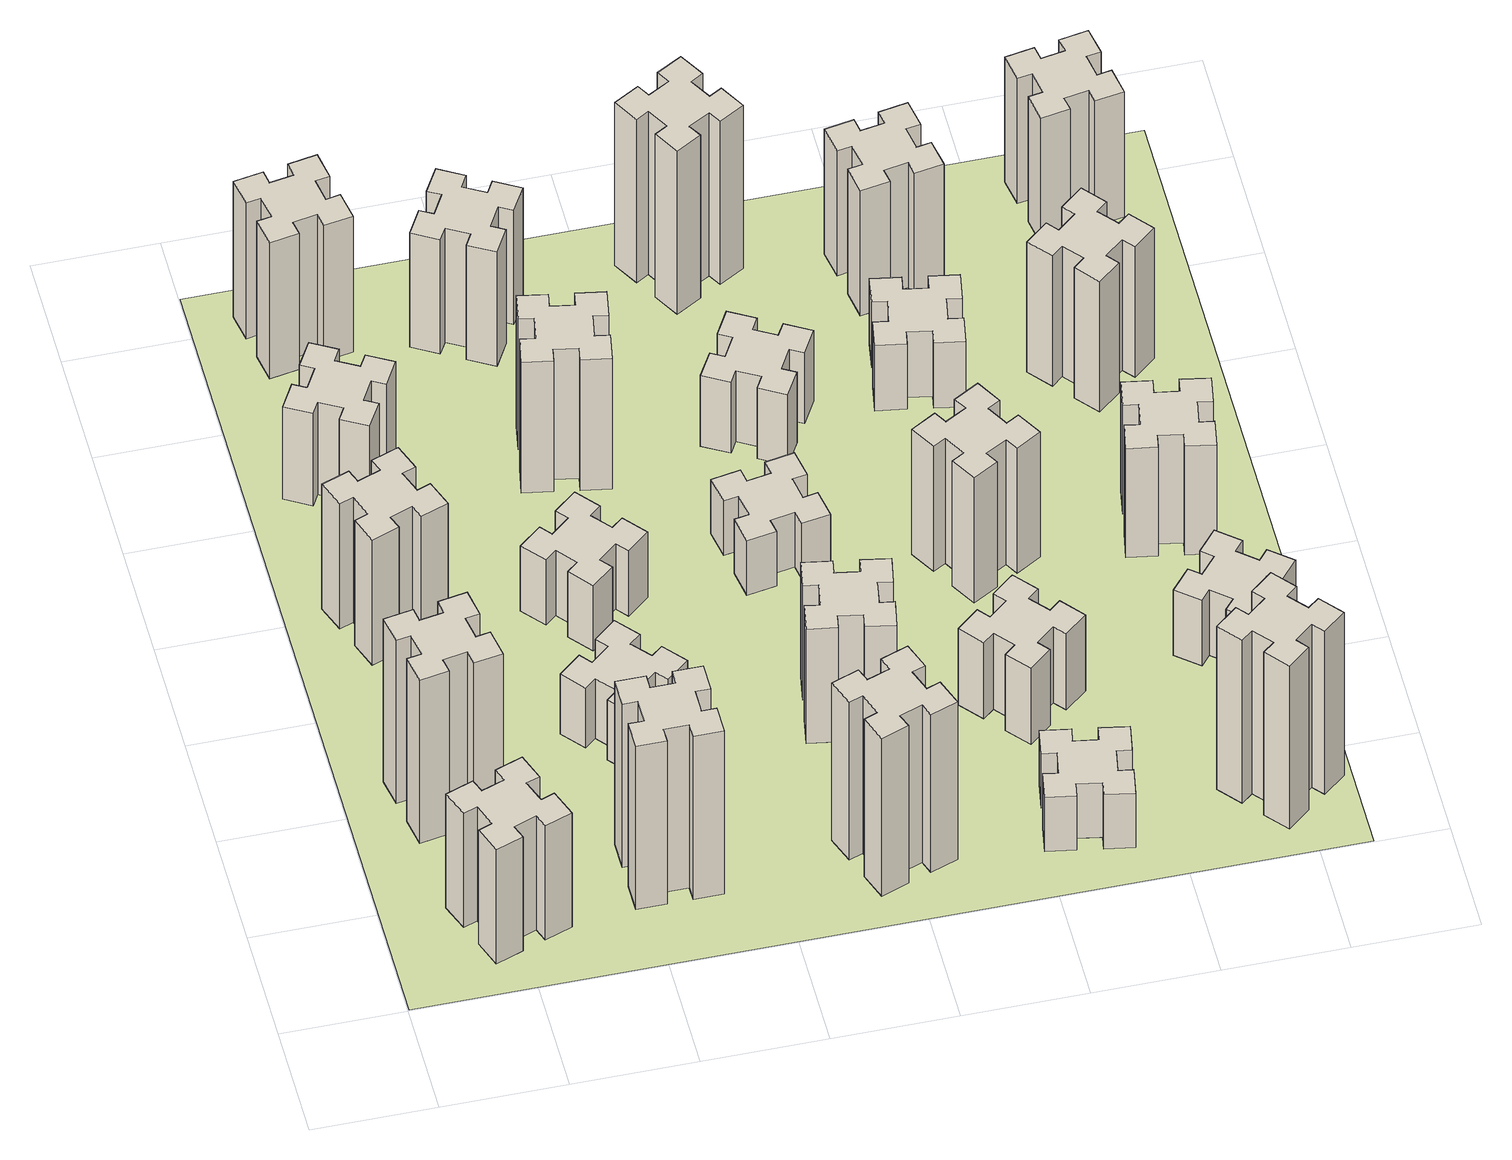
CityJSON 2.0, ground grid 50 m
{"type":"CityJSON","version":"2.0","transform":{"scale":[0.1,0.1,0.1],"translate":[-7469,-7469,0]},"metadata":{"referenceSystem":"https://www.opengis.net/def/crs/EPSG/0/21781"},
"CityObjects":{
"building1":{"type":"Building","attributes":{"class":"1000","function":"1000","usage":"1000","yearOfConstruction":2016,"roofType":"1000","measuredHeight":63,"storeysAboveGround":30,"storeysBelowGround":0},"geometry":[{"type":"Solid","lod":"1","boundaries":[[[[0,1,2,3,4,5,6,7,8,9,10,11,12,13,14,15,16,17,18,19]],[[17,16,20,21]],[[16,15,22,20]],[[15,14,23,22]],[[14,13,24,23]],[[13,12,25,24]],[[12,11,26,25]],[[11,10,27,26]],[[10,9,28,27]],[[9,8,29,28]],[[8,7,30,29]],[[7,6,31,30]],[[6,5,32,31]],[[5,4,33,32]],[[4,3,34,33]],[[3,2,35,34]],[[2,1,36,35]],[[1,0,37,36]],[[0,19,38,37]],[[19,18,39,38]],[[18,17,21,39]],[[24,25,26,27,28,29,30,31,32,33,34,35,36,37,38,39,21,20,22,23]]]]}]},
"building2":{"type":"Building","attributes":{"class":"1000","function":"1000","usage":"1000","yearOfConstruction":2016,"roofType":"1000","measuredHeight":90,"storeysAboveGround":30,"storeysBelowGround":0},"geometry":[{"type":"Solid","lod":"1","boundaries":[[[[40,41,42,43,44,45,46,47,48,49,50,51,52,53,54,55,56,57,58,59]],[[57,56,60,61]],[[56,55,62,60]],[[55,54,63,62]],[[54,53,64,63]],[[53,52,65,64]],[[52,51,66,65]],[[51,50,67,66]],[[50,49,68,67]],[[49,48,69,68]],[[48,47,70,69]],[[47,46,71,70]],[[46,45,72,71]],[[45,44,73,72]],[[44,43,74,73]],[[43,42,75,74]],[[42,41,76,75]],[[41,40,77,76]],[[40,59,78,77]],[[59,58,79,78]],[[58,57,61,79]],[[64,65,66,67,68,69,70,71,72,73,74,75,76,77,78,79,61,60,62,63]]]]}]},
"building3":{"type":"Building","attributes":{"class":"1000","function":"1000","usage":"1000","yearOfConstruction":2016,"roofType":"1000","measuredHeight":69,"storeysAboveGround":30,"storeysBelowGround":0},"geometry":[{"type":"Solid","lod":"1","boundaries":[[[[80,81,82,83,84,85,86,87,88,89,90,91,92,93,94,95,96,97,98,99]],[[97,96,100,101]],[[96,95,102,100]],[[95,94,103,102]],[[94,93,104,103]],[[93,92,105,104]],[[92,91,106,105]],[[91,90,107,106]],[[90,89,108,107]],[[89,88,109,108]],[[88,87,110,109]],[[87,86,111,110]],[[86,85,112,111]],[[85,84,113,112]],[[84,83,114,113]],[[83,82,115,114]],[[82,81,116,115]],[[81,80,117,116]],[[80,99,118,117]],[[99,98,119,118]],[[98,97,101,119]],[[104,105,106,107,108,109,110,111,112,113,114,115,116,117,118,119,101,100,102,103]]]]}]},
"building4":{"type":"Building","attributes":{"class":"1000","function":"1000","usage":"1000","yearOfConstruction":2016,"roofType":"1000","measuredHeight":51,"storeysAboveGround":30,"storeysBelowGround":0},"geometry":[{"type":"Solid","lod":"1","boundaries":[[[[120,121,122,123,124,125,126,127,128,129,130,131,132,133,134,135,136,137,138,139]],[[137,136,140,141]],[[136,135,142,140]],[[135,134,143,142]],[[134,133,144,143]],[[133,132,145,144]],[[132,131,146,145]],[[131,130,147,146]],[[130,129,148,147]],[[129,128,149,148]],[[128,127,150,149]],[[127,126,151,150]],[[126,125,152,151]],[[125,124,153,152]],[[124,123,154,153]],[[123,122,155,154]],[[122,121,156,155]],[[121,120,157,156]],[[120,139,158,157]],[[139,138,159,158]],[[138,137,141,159]],[[144,145,146,147,148,149,150,151,152,153,154,155,156,157,158,159,141,140,142,143]]]]}]},
"building5":{"type":"Building","attributes":{"class":"1000","function":"1000","usage":"1000","yearOfConstruction":2016,"roofType":"1000","measuredHeight":90,"storeysAboveGround":30,"storeysBelowGround":0},"geometry":[{"type":"Solid","lod":"1","boundaries":[[[[160,161,162,163,164,165,166,167,168,169,170,171,172,173,174,175,176,177,178,179]],[[177,176,180,181]],[[176,175,182,180]],[[175,174,183,182]],[[174,173,184,183]],[[173,172,185,184]],[[172,171,186,185]],[[171,170,187,186]],[[170,169,188,187]],[[169,168,189,188]],[[168,167,190,189]],[[167,166,191,190]],[[166,165,192,191]],[[165,164,193,192]],[[164,163,194,193]],[[163,162,195,194]],[[162,161,196,195]],[[161,160,197,196]],[[160,179,198,197]],[[179,178,199,198]],[[178,177,181,199]],[[184,185,186,187,188,189,190,191,192,193,194,195,196,197,198,199,181,180,182,183]]]]}]},
"building6":{"type":"Building","attributes":{"class":"1000","function":"1000","usage":"1000","yearOfConstruction":2016,"roofType":"1000","measuredHeight":75,"storeysAboveGround":30,"storeysBelowGround":0},"geometry":[{"type":"Solid","lod":"1","boundaries":[[[[200,201,202,203,204,205,206,207,208,209,210,211,212,213,214,215,216,217,218,219]],[[217,216,220,221]],[[216,215,222,220]],[[215,214,223,222]],[[214,213,224,223]],[[213,212,225,224]],[[212,211,226,225]],[[211,210,227,226]],[[210,209,228,227]],[[209,208,229,228]],[[208,207,230,229]],[[207,206,231,230]],[[206,205,232,231]],[[205,204,233,232]],[[204,203,234,233]],[[203,202,235,234]],[[202,201,236,235]],[[201,200,237,236]],[[200,219,238,237]],[[219,218,239,238]],[[218,217,221,239]],[[224,225,226,227,228,229,230,231,232,233,234,235,236,237,238,239,221,220,222,223]]]]}]},
"building7":{"type":"Building","attributes":{"class":"1000","function":"1000","usage":"1000","yearOfConstruction":2016,"roofType":"1000","measuredHeight":33,"storeysAboveGround":30,"storeysBelowGround":0},"geometry":[{"type":"Solid","lod":"1","boundaries":[[[[240,241,242,243,244,245,246,247,248,249,250,251,252,253,254,255,256,257,258,259]],[[257,256,260,261]],[[256,255,262,260]],[[255,254,263,262]],[[254,253,264,263]],[[253,252,265,264]],[[252,251,266,265]],[[251,250,267,266]],[[250,249,268,267]],[[249,248,269,268]],[[248,247,270,269]],[[247,246,271,270]],[[246,245,272,271]],[[245,244,273,272]],[[244,243,274,273]],[[243,242,275,274]],[[242,241,276,275]],[[241,240,277,276]],[[240,259,278,277]],[[259,258,279,278]],[[258,257,261,279]],[[264,265,266,267,268,269,270,271,272,273,274,275,276,277,278,279,261,260,262,263]]]]}]},
"building8":{"type":"Building","attributes":{"class":"1000","function":"1000","usage":"1000","yearOfConstruction":2016,"roofType":"1000","measuredHeight":36,"storeysAboveGround":30,"storeysBelowGround":0},"geometry":[{"type":"Solid","lod":"1","boundaries":[[[[280,281,282,283,284,285,286,287,288,289,290,291,292,293,294,295,296,297,298,299]],[[297,296,300,301]],[[296,295,302,300]],[[295,294,303,302]],[[294,293,304,303]],[[293,292,305,304]],[[292,291,306,305]],[[291,290,307,306]],[[290,289,308,307]],[[289,288,309,308]],[[288,287,310,309]],[[287,286,311,310]],[[286,285,312,311]],[[285,284,313,312]],[[284,283,314,313]],[[283,282,315,314]],[[282,281,316,315]],[[281,280,317,316]],[[280,299,318,317]],[[299,298,319,318]],[[298,297,301,319]],[[304,305,306,307,308,309,310,311,312,313,314,315,316,317,318,319,301,300,302,303]]]]}]},
"building9":{"type":"Building","attributes":{"class":"1000","function":"1000","usage":"1000","yearOfConstruction":2016,"roofType":"1000","measuredHeight":72,"storeysAboveGround":30,"storeysBelowGround":0},"geometry":[{"type":"Solid","lod":"1","boundaries":[[[[320,321,322,323,324,325,326,327,328,329,330,331,332,333,334,335,336,337,338,339]],[[337,336,340,341]],[[336,335,342,340]],[[335,334,343,342]],[[334,333,344,343]],[[333,332,345,344]],[[332,331,346,345]],[[331,330,347,346]],[[330,329,348,347]],[[329,328,349,348]],[[328,327,350,349]],[[327,326,351,350]],[[326,325,352,351]],[[325,324,353,352]],[[324,323,354,353]],[[323,322,355,354]],[[322,321,356,355]],[[321,320,357,356]],[[320,339,358,357]],[[339,338,359,358]],[[338,337,341,359]],[[344,345,346,347,348,349,350,351,352,353,354,355,356,357,358,359,341,340,342,343]]]]}]},
"building10":{"type":"Building","attributes":{"class":"1000","function":"1000","usage":"1000","yearOfConstruction":2016,"roofType":"1000","measuredHeight":63,"storeysAboveGround":30,"storeysBelowGround":0},"geometry":[{"type":"Solid","lod":"1","boundaries":[[[[360,361,362,363,364,365,366,367,368,369,370,371,372,373,374,375,376,377,378,379]],[[377,376,380,381]],[[376,375,382,380]],[[375,374,383,382]],[[374,373,384,383]],[[373,372,385,384]],[[372,371,386,385]],[[371,370,387,386]],[[370,369,388,387]],[[369,368,389,388]],[[368,367,390,389]],[[367,366,391,390]],[[366,365,392,391]],[[365,364,393,392]],[[364,363,394,393]],[[363,362,395,394]],[[362,361,396,395]],[[361,360,397,396]],[[360,379,398,397]],[[379,378,399,398]],[[378,377,381,399]],[[384,385,386,387,388,389,390,391,392,393,394,395,396,397,398,399,381,380,382,383]]]]}]},
"building11":{"type":"Building","attributes":{"class":"1000","function":"1000","usage":"1000","yearOfConstruction":2016,"roofType":"1000","measuredHeight":87,"storeysAboveGround":30,"storeysBelowGround":0},"geometry":[{"type":"Solid","lod":"1","boundaries":[[[[400,401,402,403,404,405,406,407,408,409,410,411,412,413,414,415,416,417,418,419]],[[417,416,420,421]],[[416,415,422,420]],[[415,414,423,422]],[[414,413,424,423]],[[413,412,425,424]],[[412,411,426,425]],[[411,410,427,426]],[[410,409,428,427]],[[409,408,429,428]],[[408,407,430,429]],[[407,406,431,430]],[[406,405,432,431]],[[405,404,433,432]],[[404,403,434,433]],[[403,402,435,434]],[[402,401,436,435]],[[401,400,437,436]],[[400,419,438,437]],[[419,418,439,438]],[[418,417,421,439]],[[424,425,426,427,428,429,430,431,432,433,434,435,436,437,438,439,421,420,422,423]]]]}]},
"building12":{"type":"Building","attributes":{"class":"1000","function":"1000","usage":"1000","yearOfConstruction":2016,"roofType":"1000","measuredHeight":63,"storeysAboveGround":30,"storeysBelowGround":0},"geometry":[{"type":"Solid","lod":"1","boundaries":[[[[440,441,442,443,444,445,446,447,448,449,450,451,452,453,454,455,456,457,458,459]],[[457,456,460,461]],[[456,455,462,460]],[[455,454,463,462]],[[454,453,464,463]],[[453,452,465,464]],[[452,451,466,465]],[[451,450,467,466]],[[450,449,468,467]],[[449,448,469,468]],[[448,447,470,469]],[[447,446,471,470]],[[446,445,472,471]],[[445,444,473,472]],[[444,443,474,473]],[[443,442,475,474]],[[442,441,476,475]],[[441,440,477,476]],[[440,459,478,477]],[[459,458,479,478]],[[458,457,461,479]],[[464,465,466,467,468,469,470,471,472,473,474,475,476,477,478,479,461,460,462,463]]]]}]},
"building13":{"type":"Building","attributes":{"class":"1000","function":"1000","usage":"1000","yearOfConstruction":2016,"roofType":"1000","measuredHeight":30,"storeysAboveGround":30,"storeysBelowGround":0},"geometry":[{"type":"Solid","lod":"1","boundaries":[[[[480,481,482,483,484,485,486,487,488,489,490,491,492,493,494,495,496,497,498,499]],[[497,496,500,501]],[[496,495,502,500]],[[495,494,503,502]],[[494,493,504,503]],[[493,492,505,504]],[[492,491,506,505]],[[491,490,507,506]],[[490,489,508,507]],[[489,488,509,508]],[[488,487,510,509]],[[487,486,511,510]],[[486,485,512,511]],[[485,484,513,512]],[[484,483,514,513]],[[483,482,515,514]],[[482,481,516,515]],[[481,480,517,516]],[[480,499,518,517]],[[499,498,519,518]],[[498,497,501,519]],[[504,505,506,507,508,509,510,511,512,513,514,515,516,517,518,519,501,500,502,503]]]]}]},
"building14":{"type":"Building","attributes":{"class":"1000","function":"1000","usage":"1000","yearOfConstruction":2016,"roofType":"1000","measuredHeight":39,"storeysAboveGround":30,"storeysBelowGround":0},"geometry":[{"type":"Solid","lod":"1","boundaries":[[[[520,521,522,523,524,525,526,527,528,529,530,531,532,533,534,535,536,537,538,539]],[[537,536,540,541]],[[536,535,542,540]],[[535,534,543,542]],[[534,533,544,543]],[[533,532,545,544]],[[532,531,546,545]],[[531,530,547,546]],[[530,529,548,547]],[[529,528,549,548]],[[528,527,550,549]],[[527,526,551,550]],[[526,525,552,551]],[[525,524,553,552]],[[524,523,554,553]],[[523,522,555,554]],[[522,521,556,555]],[[521,520,557,556]],[[520,539,558,557]],[[539,538,559,558]],[[538,537,541,559]],[[544,545,546,547,548,549,550,551,552,553,554,555,556,557,558,559,541,540,542,543]]]]}]},
"building15":{"type":"Building","attributes":{"class":"1000","function":"1000","usage":"1000","yearOfConstruction":2016,"roofType":"1000","measuredHeight":30,"storeysAboveGround":30,"storeysBelowGround":0},"geometry":[{"type":"Solid","lod":"1","boundaries":[[[[560,561,562,563,564,565,566,567,568,569,570,571,572,573,574,575,576,577,578,579]],[[577,576,580,581]],[[576,575,582,580]],[[575,574,583,582]],[[574,573,584,583]],[[573,572,585,584]],[[572,571,586,585]],[[571,570,587,586]],[[570,569,588,587]],[[569,568,589,588]],[[568,567,590,589]],[[567,566,591,590]],[[566,565,592,591]],[[565,564,593,592]],[[564,563,594,593]],[[563,562,595,594]],[[562,561,596,595]],[[561,560,597,596]],[[560,579,598,597]],[[579,578,599,598]],[[578,577,581,599]],[[584,585,586,587,588,589,590,591,592,593,594,595,596,597,598,599,581,580,582,583]]]]}]},
"building16":{"type":"Building","attributes":{"class":"1000","function":"1000","usage":"1000","yearOfConstruction":2016,"roofType":"1000","measuredHeight":90,"storeysAboveGround":30,"storeysBelowGround":0},"geometry":[{"type":"Solid","lod":"1","boundaries":[[[[600,601,602,603,604,605,606,607,608,609,610,611,612,613,614,615,616,617,618,619]],[[617,616,620,621]],[[616,615,622,620]],[[615,614,623,622]],[[614,613,624,623]],[[613,612,625,624]],[[612,611,626,625]],[[611,610,627,626]],[[610,609,628,627]],[[609,608,629,628]],[[608,607,630,629]],[[607,606,631,630]],[[606,605,632,631]],[[605,604,633,632]],[[604,603,634,633]],[[603,602,635,634]],[[602,601,636,635]],[[601,600,637,636]],[[600,619,638,637]],[[619,618,639,638]],[[618,617,621,639]],[[624,625,626,627,628,629,630,631,632,633,634,635,636,637,638,639,621,620,622,623]]]]}]},
"building17":{"type":"Building","attributes":{"class":"1000","function":"1000","usage":"1000","yearOfConstruction":2016,"roofType":"1000","measuredHeight":42,"storeysAboveGround":30,"storeysBelowGround":0},"geometry":[{"type":"Solid","lod":"1","boundaries":[[[[640,641,642,643,644,645,646,647,648,649,650,651,652,653,654,655,656,657,658,659]],[[657,656,660,661]],[[656,655,662,660]],[[655,654,663,662]],[[654,653,664,663]],[[653,652,665,664]],[[652,651,666,665]],[[651,650,667,666]],[[650,649,668,667]],[[649,648,669,668]],[[648,647,670,669]],[[647,646,671,670]],[[646,645,672,671]],[[645,644,673,672]],[[644,643,674,673]],[[643,642,675,674]],[[642,641,676,675]],[[641,640,677,676]],[[640,659,678,677]],[[659,658,679,678]],[[658,657,661,679]],[[664,665,666,667,668,669,670,671,672,673,674,675,676,677,678,679,661,660,662,663]]]]}]},
"building18":{"type":"Building","attributes":{"class":"1000","function":"1000","usage":"1000","yearOfConstruction":2016,"roofType":"1000","measuredHeight":69,"storeysAboveGround":30,"storeysBelowGround":0},"geometry":[{"type":"Solid","lod":"1","boundaries":[[[[680,681,682,683,684,685,686,687,688,689,690,691,692,693,694,695,696,697,698,699]],[[697,696,700,701]],[[696,695,702,700]],[[695,694,703,702]],[[694,693,704,703]],[[693,692,705,704]],[[692,691,706,705]],[[691,690,707,706]],[[690,689,708,707]],[[689,688,709,708]],[[688,687,710,709]],[[687,686,711,710]],[[686,685,712,711]],[[685,684,713,712]],[[684,683,714,713]],[[683,682,715,714]],[[682,681,716,715]],[[681,680,717,716]],[[680,699,718,717]],[[699,698,719,718]],[[698,697,701,719]],[[704,705,706,707,708,709,710,711,712,713,714,715,716,717,718,719,701,700,702,703]]]]}]},
"building19":{"type":"Building","attributes":{"class":"1000","function":"1000","usage":"1000","yearOfConstruction":2016,"roofType":"1000","measuredHeight":36,"storeysAboveGround":30,"storeysBelowGround":0},"geometry":[{"type":"Solid","lod":"1","boundaries":[[[[720,721,722,723,724,725,726,727,728,729,730,731,732,733,734,735,736,737,738,739]],[[737,736,740,741]],[[736,735,742,740]],[[735,734,743,742]],[[734,733,744,743]],[[733,732,745,744]],[[732,731,746,745]],[[731,730,747,746]],[[730,729,748,747]],[[729,728,749,748]],[[728,727,750,749]],[[727,726,751,750]],[[726,725,752,751]],[[725,724,753,752]],[[724,723,754,753]],[[723,722,755,754]],[[722,721,756,755]],[[721,720,757,756]],[[720,739,758,757]],[[739,738,759,758]],[[738,737,741,759]],[[744,745,746,747,748,749,750,751,752,753,754,755,756,757,758,759,741,740,742,743]]]]}]},
"building20":{"type":"Building","attributes":{"class":"1000","function":"1000","usage":"1000","yearOfConstruction":2016,"roofType":"1000","measuredHeight":90,"storeysAboveGround":30,"storeysBelowGround":0},"geometry":[{"type":"Solid","lod":"1","boundaries":[[[[760,761,762,763,764,765,766,767,768,769,770,771,772,773,774,775,776,777,778,779]],[[777,776,780,781]],[[776,775,782,780]],[[775,774,783,782]],[[774,773,784,783]],[[773,772,785,784]],[[772,771,786,785]],[[771,770,787,786]],[[770,769,788,787]],[[769,768,789,788]],[[768,767,790,789]],[[767,766,791,790]],[[766,765,792,791]],[[765,764,793,792]],[[764,763,794,793]],[[763,762,795,794]],[[762,761,796,795]],[[761,760,797,796]],[[760,779,798,797]],[[779,778,799,798]],[[778,777,781,799]],[[784,785,786,787,788,789,790,791,792,793,794,795,796,797,798,799,781,780,782,783]]]]}]},
"building21":{"type":"Building","attributes":{"class":"1000","function":"1000","usage":"1000","yearOfConstruction":2016,"roofType":"1000","measuredHeight":69,"storeysAboveGround":30,"storeysBelowGround":0},"geometry":[{"type":"Solid","lod":"1","boundaries":[[[[800,801,802,803,804,805,806,807,808,809,810,811,812,813,814,815,816,817,818,819]],[[817,816,820,821]],[[816,815,822,820]],[[815,814,823,822]],[[814,813,824,823]],[[813,812,825,824]],[[812,811,826,825]],[[811,810,827,826]],[[810,809,828,827]],[[809,808,829,828]],[[808,807,830,829]],[[807,806,831,830]],[[806,805,832,831]],[[805,804,833,832]],[[804,803,834,833]],[[803,802,835,834]],[[802,801,836,835]],[[801,800,837,836]],[[800,819,838,837]],[[819,818,839,838]],[[818,817,821,839]],[[824,825,826,827,828,829,830,831,832,833,834,835,836,837,838,839,821,820,822,823]]]]}]},
"building22":{"type":"Building","attributes":{"class":"1000","function":"1000","usage":"1000","yearOfConstruction":2016,"roofType":"1000","measuredHeight":36,"storeysAboveGround":30,"storeysBelowGround":0},"geometry":[{"type":"Solid","lod":"1","boundaries":[[[[840,841,842,843,844,845,846,847,848,849,850,851,852,853,854,855,856,857,858,859]],[[857,856,860,861]],[[856,855,862,860]],[[855,854,863,862]],[[854,853,864,863]],[[853,852,865,864]],[[852,851,866,865]],[[851,850,867,866]],[[850,849,868,867]],[[849,848,869,868]],[[848,847,870,869]],[[847,846,871,870]],[[846,845,872,871]],[[845,844,873,872]],[[844,843,874,873]],[[843,842,875,874]],[[842,841,876,875]],[[841,840,877,876]],[[840,859,878,877]],[[859,858,879,878]],[[858,857,861,879]],[[864,865,866,867,868,869,870,871,872,873,874,875,876,877,878,879,861,860,862,863]]]]}]},
"building23":{"type":"Building","attributes":{"class":"1000","function":"1000","usage":"1000","yearOfConstruction":2016,"roofType":"1000","measuredHeight":60,"storeysAboveGround":30,"storeysBelowGround":0},"geometry":[{"type":"Solid","lod":"1","boundaries":[[[[880,881,882,883,884,885,886,887,888,889,890,891,892,893,894,895,896,897,898,899]],[[897,896,900,901]],[[896,895,902,900]],[[895,894,903,902]],[[894,893,904,903]],[[893,892,905,904]],[[892,891,906,905]],[[891,890,907,906]],[[890,889,908,907]],[[889,888,909,908]],[[888,887,910,909]],[[887,886,911,910]],[[886,885,912,911]],[[885,884,913,912]],[[884,883,914,913]],[[883,882,915,914]],[[882,881,916,915]],[[881,880,917,916]],[[880,899,918,917]],[[899,898,919,918]],[[898,897,901,919]],[[904,905,906,907,908,909,910,911,912,913,914,915,916,917,918,919,901,900,902,903]]]]}]},
"building24":{"type":"Building","attributes":{"class":"1000","function":"1000","usage":"1000","yearOfConstruction":2016,"roofType":"1000","measuredHeight":72,"storeysAboveGround":30,"storeysBelowGround":0},"geometry":[{"type":"Solid","lod":"1","boundaries":[[[[920,921,922,923,924,925,926,927,928,929,930,931,932,933,934,935,936,937,938,939]],[[937,936,940,941]],[[936,935,942,940]],[[935,934,943,942]],[[934,933,944,943]],[[933,932,945,944]],[[932,931,946,945]],[[931,930,947,946]],[[930,929,948,947]],[[929,928,949,948]],[[928,927,950,949]],[[927,926,951,950]],[[926,925,952,951]],[[925,924,953,952]],[[924,923,954,953]],[[923,922,955,954]],[[922,921,956,955]],[[921,920,957,956]],[[920,939,958,957]],[[939,938,959,958]],[[938,937,941,959]],[[944,945,946,947,948,949,950,951,952,953,954,955,956,957,958,959,941,940,942,943]]]]}]},
"building25":{"type":"Building","attributes":{"class":"1000","function":"1000","usage":"1000","yearOfConstruction":2016,"roofType":"1000","measuredHeight":69,"storeysAboveGround":30,"storeysBelowGround":0},"geometry":[{"type":"Solid","lod":"1","boundaries":[[[[960,961,962,963,964,965,966,967,968,969,970,971,972,973,974,975,976,977,978,979]],[[977,976,980,981]],[[976,975,982,980]],[[975,974,983,982]],[[974,973,984,983]],[[973,972,985,984]],[[972,971,986,985]],[[971,970,987,986]],[[970,969,988,987]],[[969,968,989,988]],[[968,967,990,989]],[[967,966,991,990]],[[966,965,992,991]],[[965,964,993,992]],[[964,963,994,993]],[[963,962,995,994]],[[962,961,996,995]],[[961,960,997,996]],[[960,979,998,997]],[[979,978,999,998]],[[978,977,981,999]],[[984,985,986,987,988,989,990,991,992,993,994,995,996,997,998,999,981,980,982,983]]]]}]},
"landuse1":{"type":"LandUse","attributes":{"name":"plot1","function":"1010"},"geometry":[{"type":"MultiSurface","lod":"1","boundaries":[[[1000,1001,1002,1003]]]}]}
},
"vertices":[
[355,385,0],[389,291,0],[333,270,0],[374,157,0],[487,199,0],[466,255,0],[560,289,0],[580,233,0],[693,274,0],[652,387,0],[596,366,0],[562,460,0],[618,480,0],[577,593,0],[464,552,0],[485,496,0],[391,462,0],[370,518,0],[257,477,0],[299,364,0],[391,462,630],[370,518,630],[485,496,630],[464,552,630],[577,593,630],[618,480,630],[562,460,630],[596,366,630],[652,387,630],[693,274,630],[580,233,630],[560,289,630],[466,255,630],[487,199,630],[374,157,630],[333,270,630],[389,291,630],[355,385,630],[299,364,630],[257,477,630],
[258,1045,0],[276,947,0],[217,937,0],[237,818,0],[356,839,0],[345,898,0],[444,916,0],[454,857,0],[572,877,0],[551,996,0],[492,985,0],[475,1084,0],[534,1094,0],[513,1212,0],[395,1191,0],[405,1132,0],[307,1115,0],[297,1174,0],[178,1153,0],[199,1035,0],[307,1115,900],[297,1174,900],[405,1132,900],[395,1191,900],[513,1212,900],[534,1094,900],[475,1084,900],[492,985,900],[551,996,900],[572,877,900],[454,857,900],[444,916,900],[345,898,900],[356,839,900],[237,818,900],[217,937,900],[276,947,900],[258,1045,900],[199,1035,900],[178,1153,900],
[366,1835,0],[460,1869,0],[480,1813,0],[593,1854,0],[552,1967,0],[496,1946,0],[462,2040,0],[518,2060,0],[477,2173,0],[364,2132,0],[385,2076,0],[291,2042,0],[270,2098,0],[157,2057,0],[199,1944,0],[255,1965,0],[289,1871,0],[233,1850,0],[274,1737,0],[387,1779,0],[289,1871,690],[233,1850,690],[255,1965,690],[199,1944,690],[157,2057,690],[270,2098,690],[291,2042,690],[385,2076,690],[364,2132,690],[477,2173,690],[518,2060,690],[462,2040,690],[496,1946,690],[552,1967,690],[593,1854,690],[480,1813,690],[460,1869,690],[366,1835,690],[387,1779,690],[274,1737,690],
[446,2597,0],[496,2684,0],[548,2654,0],[608,2758,0],[504,2818,0],[474,2766,0],[387,2816,0],[417,2868,0],[313,2928,0],[253,2824,0],[305,2794,0],[255,2707,0],[203,2737,0],[143,2633,0],[247,2573,0],[277,2625,0],[364,2575,0],[334,2523,0],[438,2463,0],[498,2567,0],[364,2575,510],[334,2523,510],[277,2625,510],[247,2573,510],[143,2633,510],[203,2737,510],[255,2707,510],[305,2794,510],[253,2824,510],[313,2928,510],[417,2868,510],[387,2816,510],[474,2766,510],[504,2818,510],[608,2758,510],[548,2654,510],[496,2684,510],[446,2597,510],[498,2567,510],[438,2463,510],
[1165,585,0],[1065,585,0],[1065,645,0],[945,645,0],[945,525,0],[1005,525,0],[1005,425,0],[945,425,0],[945,305,0],[1065,305,0],[1065,365,0],[1165,365,0],[1165,305,0],[1285,305,0],[1285,425,0],[1225,425,0],[1225,525,0],[1285,525,0],[1285,645,0],[1165,645,0],[1225,525,900],[1285,525,900],[1225,425,900],[1285,425,900],[1285,305,900],[1165,305,900],[1165,365,900],[1065,365,900],[1065,305,900],[945,305,900],[945,425,900],[1005,425,900],[1005,525,900],[945,525,900],[945,645,900],[1065,645,900],[1065,585,900],[1165,585,900],[1165,645,900],[1285,645,900],
[492,3405,0],[475,3504,0],[534,3514,0],[513,3632,0],[395,3611,0],[405,3552,0],[307,3535,0],[297,3594,0],[178,3573,0],[199,3455,0],[258,3465,0],[276,3367,0],[217,3357,0],[237,3238,0],[356,3259,0],[345,3318,0],[444,3336,0],[454,3277,0],[572,3297,0],[551,3416,0],[444,3336,750],[454,3277,750],[345,3318,750],[356,3259,750],[237,3238,750],[217,3357,750],[276,3367,750],[258,3465,750],[199,3455,750],[178,3573,750],[297,3594,750],[307,3535,750],[405,3552,750],[395,3611,750],[513,3632,750],[534,3514,750],[475,3504,750],[492,3405,750],[551,3416,750],[572,3297,750],
[1083,1332,0],[1006,1267,0],[968,1313,0],[876,1236,0],[953,1144,0],[999,1183,0],[1063,1106,0],[1017,1068,0],[1094,976,0],[1186,1053,0],[1148,1099,0],[1224,1163,0],[1263,1117,0],[1355,1194,0],[1278,1286,0],[1232,1248,0],[1167,1324,0],[1213,1363,0],[1136,1455,0],[1044,1378,0],[1167,1324,330],[1213,1363,330],[1232,1248,330],[1278,1286,330],[1355,1194,330],[1263,1117,330],[1224,1163,330],[1148,1099,330],[1186,1053,330],[1094,976,330],[1017,1068,330],[1063,1106,330],[999,1183,330],[953,1144,330],[876,1236,330],[968,1313,330],[1006,1267,330],[1083,1332,330],[1044,1378,330],[1136,1455,330],
[1083,1972,0],[1006,1907,0],[968,1953,0],[876,1876,0],[953,1784,0],[999,1823,0],[1063,1746,0],[1017,1708,0],[1094,1616,0],[1186,1693,0],[1148,1739,0],[1224,1803,0],[1263,1757,0],[1355,1834,0],[1278,1926,0],[1232,1888,0],[1167,1964,0],[1213,2003,0],[1136,2095,0],[1044,2018,0],[1167,1964,360],[1213,2003,360],[1232,1888,360],[1278,1926,360],[1355,1834,360],[1263,1757,360],[1224,1803,360],[1148,1739,360],[1186,1693,360],[1094,1616,360],[1017,1708,360],[1063,1746,360],[999,1823,360],[953,1784,360],[876,1876,360],[968,1953,360],[1006,1907,360],[1083,1972,360],[1044,2018,360],[1136,2095,360],
[1315,2527,0],[1332,2625,0],[1391,2615,0],[1412,2733,0],[1294,2754,0],[1284,2695,0],[1185,2712,0],[1196,2771,0],[1077,2792,0],[1057,2674,0],[1116,2664,0],[1098,2565,0],[1039,2576,0],[1018,2457,0],[1137,2437,0],[1147,2496,0],[1245,2478,0],[1235,2419,0],[1353,2398,0],[1374,2517,0],[1245,2478,720],[1235,2419,720],[1147,2496,720],[1137,2437,720],[1018,2457,720],[1039,2576,720],[1098,2565,720],[1116,2664,720],[1057,2674,720],[1077,2792,720],[1196,2771,720],[1185,2712,720],[1284,2695,720],[1294,2754,720],[1412,2733,720],[1391,2615,720],[1332,2625,720],[1315,2527,720],[1374,2517,720],[1353,2398,720],
[917,3265,0],[1004,3215,0],[974,3163,0],[1078,3103,0],[1138,3207,0],[1086,3237,0],[1136,3324,0],[1188,3294,0],[1248,3398,0],[1144,3458,0],[1114,3406,0],[1027,3456,0],[1057,3508,0],[953,3568,0],[893,3464,0],[945,3434,0],[895,3347,0],[843,3377,0],[783,3273,0],[887,3213,0],[895,3347,630],[843,3377,630],[945,3434,630],[893,3464,630],[953,3568,630],[1057,3508,630],[1027,3456,630],[1114,3406,630],[1144,3458,630],[1248,3398,630],[1188,3294,630],[1136,3324,630],[1086,3237,630],[1138,3207,630],[1078,3103,630],[974,3163,630],[1004,3215,630],[917,3265,630],[887,3213,630],[783,3273,630],
[1965,496,0],[1871,462,0],[1850,518,0],[1737,477,0],[1779,364,0],[1835,385,0],[1869,291,0],[1813,270,0],[1854,157,0],[1967,199,0],[1946,255,0],[2040,289,0],[2060,233,0],[2173,274,0],[2132,387,0],[2076,366,0],[2042,460,0],[2098,480,0],[2057,593,0],[1944,552,0],[2042,460,870],[2098,480,870],[2076,366,870],[2132,387,870],[2173,274,870],[2060,233,870],[2040,289,870],[1946,255,870],[1967,199,870],[1854,157,870],[1813,270,870],[1869,291,870],[1835,385,870],[1779,364,870],[1737,477,870],[1850,518,870],[1871,462,870],[1965,496,870],[1944,552,870],[2057,593,870],
[2055,1047,0],[2072,1145,0],[2131,1135,0],[2152,1253,0],[2034,1274,0],[2024,1215,0],[1925,1232,0],[1936,1291,0],[1817,1312,0],[1797,1194,0],[1856,1184,0],[1838,1085,0],[1779,1096,0],[1758,977,0],[1877,957,0],[1887,1016,0],[1985,998,0],[1975,939,0],[2093,918,0],[2114,1037,0],[1985,998,630],[1975,939,630],[1887,1016,630],[1877,957,630],[1758,977,630],[1779,1096,630],[1838,1085,630],[1856,1184,630],[1797,1194,630],[1817,1312,630],[1936,1291,630],[1925,1232,630],[2024,1215,630],[2034,1274,630],[2152,1253,630],[2131,1135,630],[2072,1145,630],[2055,1047,630],[2114,1037,630],[2093,918,630],
[1972,1925,0],[1955,2024,0],[2014,2034,0],[1993,2152,0],[1875,2131,0],[1885,2072,0],[1787,2055,0],[1777,2114,0],[1658,2093,0],[1679,1975,0],[1738,1985,0],[1756,1887,0],[1697,1877,0],[1717,1758,0],[1836,1779,0],[1825,1838,0],[1924,1856,0],[1934,1797,0],[2052,1817,0],[2031,1936,0],[1924,1856,300],[1934,1797,300],[1825,1838,300],[1836,1779,300],[1717,1758,300],[1697,1877,300],[1756,1887,300],[1738,1985,300],[1679,1975,300],[1658,2093,300],[1777,2114,300],[1787,2055,300],[1885,2072,300],[1875,2131,300],[1993,2152,300],[2014,2034,300],[1955,2024,300],[1972,1925,300],[2031,1936,300],[2052,1817,300],
[2026,2497,0],[2076,2584,0],[2128,2554,0],[2188,2658,0],[2084,2718,0],[2054,2666,0],[1967,2716,0],[1997,2768,0],[1893,2828,0],[1833,2724,0],[1885,2694,0],[1835,2607,0],[1783,2637,0],[1723,2533,0],[1827,2473,0],[1857,2525,0],[1944,2475,0],[1914,2423,0],[2018,2363,0],[2078,2467,0],[1944,2475,390],[1914,2423,390],[1857,2525,390],[1827,2473,390],[1723,2533,390],[1783,2637,390],[1835,2607,390],[1885,2694,390],[1833,2724,390],[1893,2828,390],[1997,2768,390],[1967,2716,390],[2054,2666,390],[2084,2718,390],[2188,2658,390],[2128,2554,390],[2076,2584,390],[2026,2497,390],[2078,2467,390],[2018,2363,390],
[2596,444,0],[2578,345,0],[2519,356,0],[2498,237,0],[2617,217,0],[2627,276,0],[2725,258,0],[2715,199,0],[2833,178,0],[2854,297,0],[2795,307,0],[2812,405,0],[2871,395,0],[2892,513,0],[2774,534,0],[2764,475,0],[2665,492,0],[2676,551,0],[2557,572,0],[2537,454,0],[2665,492,300],[2676,551,300],[2764,475,300],[2774,534,300],[2892,513,300],[2871,395,300],[2812,405,300],[2795,307,300],[2854,297,300],[2833,178,300],[2715,199,300],[2725,258,300],[2627,276,300],[2617,217,300],[2498,237,300],[2519,356,300],[2578,345,300],[2596,444,300],[2537,454,300],[2557,572,300],
[1844,3556,0],[1757,3506,0],[1727,3558,0],[1623,3498,0],[1683,3394,0],[1735,3424,0],[1785,3337,0],[1733,3307,0],[1793,3203,0],[1897,3263,0],[1867,3315,0],[1954,3365,0],[1984,3313,0],[2088,3373,0],[2028,3477,0],[1976,3447,0],[1926,3534,0],[1978,3564,0],[1918,3668,0],[1814,3608,0],[1926,3534,900],[1978,3564,900],[1976,3447,900],[2028,3477,900],[2088,3373,900],[1984,3313,900],[1954,3365,900],[1867,3315,900],[1897,3263,900],[1793,3203,900],[1733,3307,900],[1785,3337,900],[1735,3424,900],[1683,3394,900],[1623,3498,900],[1727,3558,900],[1757,3506,900],[1844,3556,900],[1814,3608,900],[1918,3668,900],
[2628,899,0],[2704,963,0],[2743,917,0],[2835,994,0],[2758,1086,0],[2712,1048,0],[2647,1124,0],[2693,1163,0],[2616,1255,0],[2524,1178,0],[2563,1132,0],[2486,1067,0],[2448,1113,0],[2356,1036,0],[2433,944,0],[2479,983,0],[2543,906,0],[2497,868,0],[2574,776,0],[2666,853,0],[2543,906,420],[2497,868,420],[2479,983,420],[2433,944,420],[2356,1036,420],[2448,1113,420],[2486,1067,420],[2563,1132,420],[2524,1178,420],[2616,1255,420],[2693,1163,420],[2647,1124,420],[2712,1048,420],[2758,1086,420],[2835,994,420],[2743,917,420],[2704,963,420],[2628,899,420],[2666,853,420],[2574,776,420],
[2475,1744,0],[2525,1657,0],[2473,1627,0],[2533,1523,0],[2637,1583,0],[2607,1635,0],[2694,1685,0],[2724,1633,0],[2828,1693,0],[2768,1797,0],[2716,1767,0],[2666,1854,0],[2718,1884,0],[2658,1988,0],[2554,1928,0],[2584,1876,0],[2497,1826,0],[2467,1878,0],[2363,1818,0],[2423,1714,0],[2497,1826,690],[2467,1878,690],[2584,1876,690],[2554,1928,690],[2658,1988,690],[2718,1884,690],[2666,1854,690],[2716,1767,690],[2768,1797,690],[2828,1693,690],[2724,1633,690],[2694,1685,690],[2607,1635,690],[2637,1583,690],[2533,1523,690],[2473,1627,690],[2525,1657,690],[2475,1744,690],[2423,1714,690],[2363,1818,690],
[2664,2795,0],[2565,2812,0],[2576,2871,0],[2457,2892,0],[2437,2774,0],[2496,2764,0],[2478,2665,0],[2419,2676,0],[2398,2557,0],[2517,2537,0],[2527,2596,0],[2625,2578,0],[2615,2519,0],[2733,2498,0],[2754,2617,0],[2695,2627,0],[2712,2725,0],[2771,2715,0],[2792,2833,0],[2674,2854,0],[2712,2725,360],[2771,2715,360],[2695,2627,360],[2754,2617,360],[2733,2498,360],[2615,2519,360],[2625,2578,360],[2527,2596,360],[2517,2537,360],[2398,2557,360],[2419,2676,360],[2478,2665,360],[2496,2764,360],[2437,2774,360],[2457,2892,360],[2576,2871,360],[2565,2812,360],[2664,2795,360],[2674,2854,360],[2792,2833,360],
[3468,259,0],[3544,323,0],[3583,277,0],[3675,354,0],[3598,446,0],[3552,408,0],[3487,484,0],[3533,523,0],[3456,615,0],[3364,538,0],[3403,492,0],[3326,427,0],[3288,473,0],[3196,396,0],[3273,304,0],[3319,343,0],[3383,266,0],[3337,228,0],[3414,136,0],[3506,213,0],[3383,266,900],[3337,228,900],[3319,343,900],[3273,304,900],[3196,396,900],[3288,473,900],[3326,427,900],[3403,492,900],[3364,538,900],[3456,615,900],[3533,523,900],[3487,484,900],[3552,408,900],[3598,446,900],[3675,354,900],[3583,277,900],[3544,323,900],[3468,259,900],[3506,213,900],[3414,136,900],
[2565,3118,0],[2664,3136,0],[2674,3077,0],[2792,3097,0],[2771,3216,0],[2712,3205,0],[2695,3304,0],[2754,3314,0],[2733,3432,0],[2615,3411,0],[2625,3352,0],[2527,3335,0],[2517,3394,0],[2398,3373,0],[2419,3255,0],[2478,3265,0],[2496,3167,0],[2437,3157,0],[2457,3038,0],[2576,3059,0],[2496,3167,690],[2437,3157,690],[2478,3265,690],[2419,3255,690],[2398,3373,690],[2517,3394,690],[2527,3335,690],[2625,3352,690],[2615,3411,690],[2733,3432,690],[2754,3314,690],[2695,3304,690],[2712,3205,690],[2771,3216,690],[2792,3097,690],[2674,3077,690],[2664,3136,690],[2565,3118,690],[2576,3059,690],[2457,3038,690],
[3487,1006,0],[3552,1083,0],[3598,1044,0],[3675,1136,0],[3583,1213,0],[3544,1167,0],[3468,1232,0],[3506,1278,0],[3414,1355,0],[3337,1263,0],[3383,1224,0],[3319,1148,0],[3273,1186,0],[3196,1094,0],[3288,1017,0],[3326,1063,0],[3403,999,0],[3364,953,0],[3456,876,0],[3533,968,0],[3403,999,360],[3364,953,360],[3326,1063,360],[3288,1017,360],[3196,1094,360],[3273,1186,360],[3319,1148,360],[3383,1224,360],[3337,1263,360],[3414,1355,360],[3506,1278,360],[3468,1232,360],[3544,1167,360],[3583,1213,360],[3675,1136,360],[3598,1044,360],[3552,1083,360],[3487,1006,360],[3533,968,360],[3456,876,360],
[3267,1656,0],[3365,1638,0],[3355,1579,0],[3473,1558,0],[3494,1677,0],[3435,1687,0],[3452,1785,0],[3511,1775,0],[3532,1893,0],[3414,1914,0],[3404,1855,0],[3305,1872,0],[3316,1931,0],[3197,1952,0],[3177,1834,0],[3236,1824,0],[3218,1725,0],[3159,1736,0],[3138,1617,0],[3257,1597,0],[3218,1725,600],[3159,1736,600],[3236,1824,600],[3177,1834,600],[3197,1952,600],[3316,1931,600],[3305,1872,600],[3404,1855,600],[3414,1914,600],[3532,1893,600],[3511,1775,600],[3452,1785,600],[3435,1687,600],[3494,1677,600],[3473,1558,600],[3355,1579,600],[3365,1638,600],[3267,1656,600],[3257,1597,600],[3138,1617,600],
[3119,2563,0],[3183,2486,0],[3137,2448,0],[3214,2356,0],[3306,2433,0],[3268,2479,0],[3344,2543,0],[3383,2497,0],[3475,2574,0],[3398,2666,0],[3352,2628,0],[3287,2704,0],[3333,2743,0],[3256,2835,0],[3164,2758,0],[3203,2712,0],[3126,2647,0],[3088,2693,0],[2996,2616,0],[3073,2524,0],[3126,2647,720],[3088,2693,720],[3203,2712,720],[3164,2758,720],[3256,2835,720],[3333,2743,720],[3287,2704,720],[3352,2628,720],[3398,2666,720],[3475,2574,720],[3383,2497,720],[3344,2543,720],[3268,2479,720],[3306,2433,720],[3214,2356,720],[3137,2448,720],[3183,2486,720],[3119,2563,720],[3073,2524,720],[2996,2616,720],
[3218,3465,0],[3236,3367,0],[3177,3357,0],[3197,3238,0],[3316,3259,0],[3305,3318,0],[3404,3336,0],[3414,3277,0],[3532,3297,0],[3511,3416,0],[3452,3405,0],[3435,3504,0],[3494,3514,0],[3473,3632,0],[3355,3611,0],[3365,3552,0],[3267,3535,0],[3257,3594,0],[3138,3573,0],[3159,3455,0],[3267,3535,690],[3257,3594,690],[3365,3552,690],[3355,3611,690],[3473,3632,690],[3494,3514,690],[3435,3504,690],[3452,3405,690],[3511,3416,690],[3532,3297,690],[3414,3277,690],[3404,3336,690],[3305,3318,690],[3316,3259,690],[3197,3238,690],[3177,3357,690],[3236,3367,690],[3218,3465,690],[3159,3455,690],[3138,3573,690],
[5,3705,0],[3705,3705,0],[3705,5,0],[5,5,0]
]}
